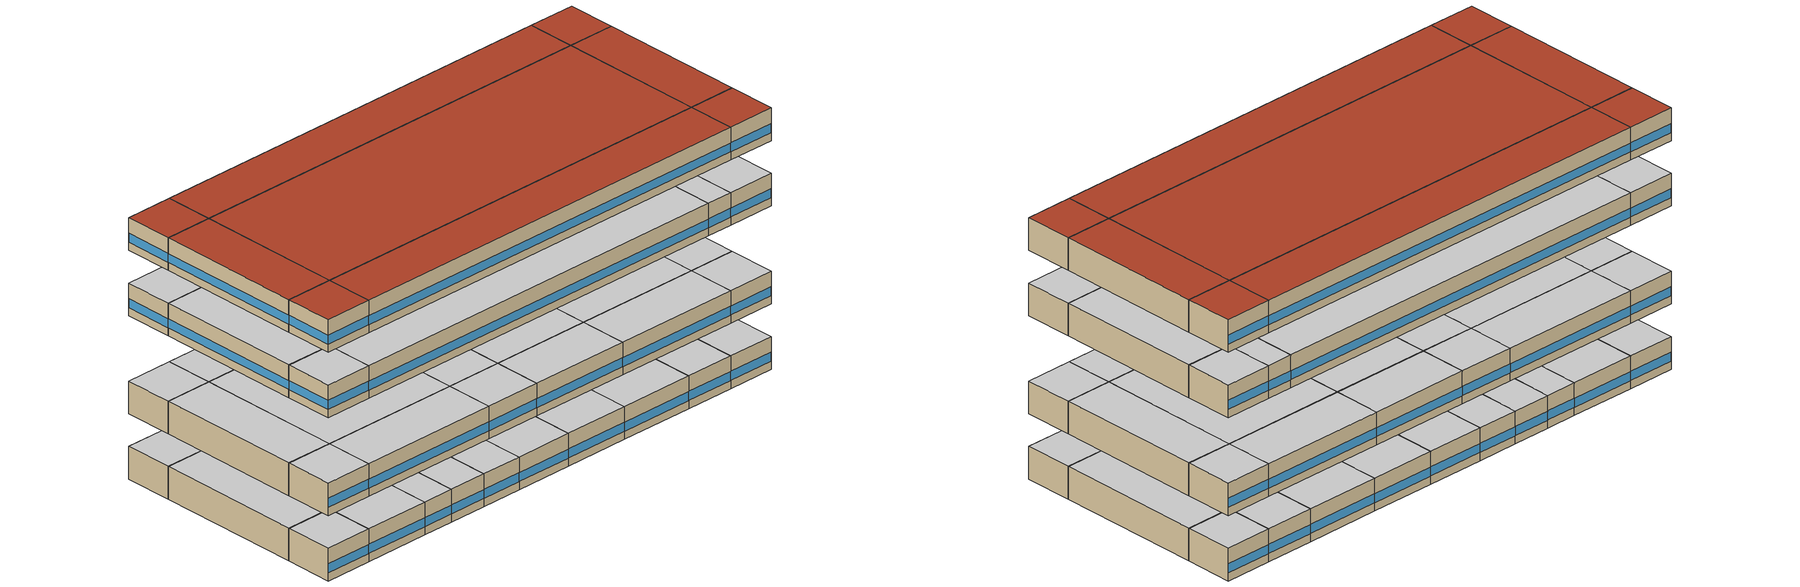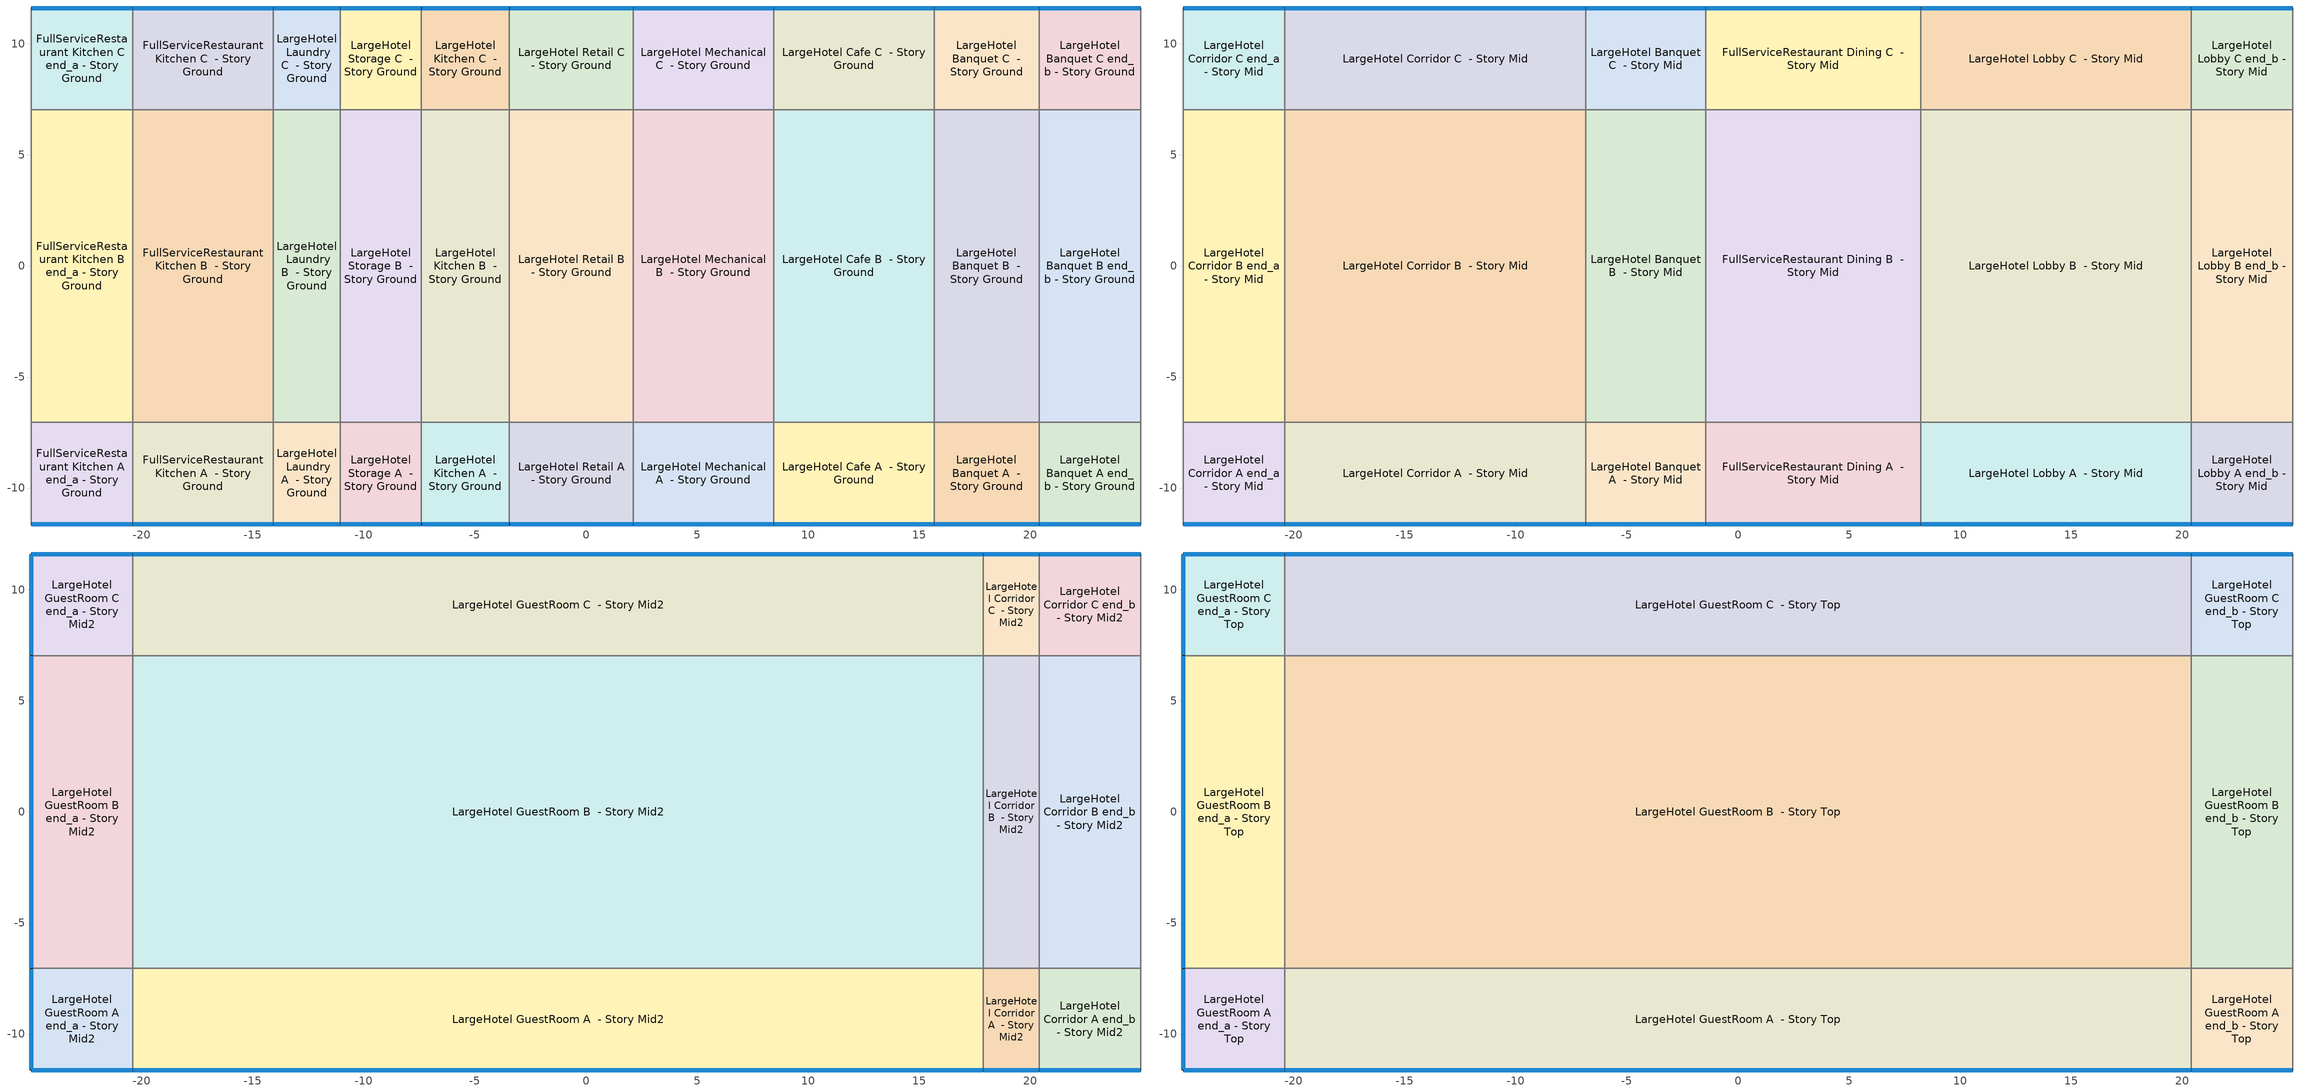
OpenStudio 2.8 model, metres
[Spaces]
FullServiceRestaurant Kitchen A end_a - Story Ground
 floor ground: -24.98,-11.62 -24.98,-7.05 -20.41,-7.05 -20.41,-11.62 z0
 wall outside: -24.98,-11.62 -20.41,-11.62 z0:3.05
 wall adiabatic: -24.98,-7.05 -24.98,-11.62 z0:3.05
 wall to FullServiceRestaurant Kitchen B end_a - Story Ground: -20.41,-7.05 -24.98,-7.05 z0:3.05
 wall to FullServiceRestaurant Kitchen A  - Story Ground: -20.41,-11.62 -20.41,-7.05 z0:3.05
 window: -24.96,-11.62 -20.44,-11.62 z0.76:1.59
 ceiling adiabatic: -20.41,-11.62 -20.41,-7.05 -24.98,-7.05 -24.98,-11.62 z3.05
FullServiceRestaurant Kitchen B end_a - Story Ground
 floor ground: -24.98,-7.05 -24.98,7.05 -20.41,7.05 -20.41,-7.05 z0
 wall adiabatic: -24.98,7.05 -24.98,-7.05 z0:3.05
 wall to FullServiceRestaurant Kitchen C end_a - Story Ground: -20.41,7.05 -24.98,7.05 z0:3.05
 wall to FullServiceRestaurant Kitchen B  - Story Ground: -20.41,-7.05 -20.41,7.05 z0:3.05
 ceiling adiabatic: -20.41,-7.05 -20.41,7.05 -24.98,7.05 -24.98,-7.05 z3.05
FullServiceRestaurant Kitchen C end_a - Story Ground
 floor ground: -24.98,7.05 -24.98,11.62 -20.41,11.62 -20.41,7.05 z0
 wall outside: -20.41,11.62 -24.98,11.62 z0:3.05
 wall adiabatic: -24.98,11.62 -24.98,7.05 z0:3.05
 wall to FullServiceRestaurant Kitchen C  - Story Ground: -20.41,7.05 -20.41,11.62 z0:3.05
 window: -20.44,11.62 -24.96,11.62 z0.76:1.59
 ceiling adiabatic: -20.41,7.05 -20.41,11.62 -24.98,11.62 -24.98,7.05 z3.05
FullServiceRestaurant Kitchen A  - Story Ground
 floor ground: -20.41,-11.62 -20.41,-7.05 -14.08,-7.05 -14.08,-11.62 z0
 wall outside: -20.41,-11.62 -14.08,-11.62 z0:3.05
 wall to FullServiceRestaurant Kitchen B  - Story Ground: -14.08,-7.05 -20.41,-7.05 z0:3.05
 wall to LargeHotel Laundry A  - Story Ground: -14.08,-11.62 -14.08,-7.05 z0:3.05
 window: -20.39,-11.62 -14.1,-11.62 z0.76:1.59
 ceiling adiabatic: -14.08,-11.62 -14.08,-7.05 -20.41,-7.05 -20.41,-11.62 z3.05
FullServiceRestaurant Kitchen B  - Story Ground
 floor ground: -20.41,-7.05 -20.41,7.05 -14.08,7.05 -14.08,-7.05 z0
 wall to FullServiceRestaurant Kitchen C  - Story Ground: -14.08,7.05 -20.41,7.05 z0:3.05
 wall to LargeHotel Laundry B  - Story Ground: -14.08,-7.05 -14.08,7.05 z0:3.05
 ceiling adiabatic: -14.08,-7.05 -14.08,7.05 -20.41,7.05 -20.41,-7.05 z3.05
FullServiceRestaurant Kitchen C  - Story Ground
 floor ground: -20.41,7.05 -20.41,11.62 -14.08,11.62 -14.08,7.05 z0
 wall outside: -14.08,11.62 -20.41,11.62 z0:3.05
 wall to LargeHotel Laundry C  - Story Ground: -14.08,7.05 -14.08,11.62 z0:3.05
 window: -14.1,11.62 -20.39,11.62 z0.76:1.59
 ceiling adiabatic: -14.08,7.05 -14.08,11.62 -20.41,11.62 -20.41,7.05 z3.05
LargeHotel Laundry A  - Story Ground
 floor ground: -14.08,-11.62 -14.08,-7.05 -11.07,-7.05 -11.07,-11.62 z0
 wall outside: -14.08,-11.62 -11.07,-11.62 z0:3.05
 wall to LargeHotel Laundry B  - Story Ground: -11.07,-7.05 -14.08,-7.05 z0:3.05
 wall to LargeHotel Storage A  - Story Ground: -11.07,-11.62 -11.07,-7.05 z0:3.05
 window: -14.05,-11.62 -11.1,-11.62 z0.76:1.6
 ceiling adiabatic: -11.07,-11.62 -11.07,-7.05 -14.08,-7.05 -14.08,-11.62 z3.05
LargeHotel Laundry B  - Story Ground
 floor ground: -14.08,-7.05 -14.08,7.05 -11.07,7.05 -11.07,-7.05 z0
 wall to LargeHotel Laundry C  - Story Ground: -11.07,7.05 -14.08,7.05 z0:3.05
 wall to LargeHotel Storage B  - Story Ground: -11.07,-7.05 -11.07,7.05 z0:3.05
 ceiling adiabatic: -11.07,-7.05 -11.07,7.05 -14.08,7.05 -14.08,-7.05 z3.05
LargeHotel Laundry C  - Story Ground
 floor ground: -14.08,7.05 -14.08,11.62 -11.07,11.62 -11.07,7.05 z0
 wall outside: -11.07,11.62 -14.08,11.62 z0:3.05
 wall to LargeHotel Storage C  - Story Ground: -11.07,7.05 -11.07,11.62 z0:3.05
 window: -11.1,11.62 -14.05,11.62 z0.76:1.6
 ceiling adiabatic: -11.07,7.05 -11.07,11.62 -14.08,11.62 -14.08,7.05 z3.05
LargeHotel Storage A  - Story Ground
 floor ground: -11.07,-11.62 -11.07,-7.05 -7.41,-7.05 -7.41,-11.62 z0
 wall outside: -11.07,-11.62 -7.41,-11.62 z0:3.05
 wall to LargeHotel Storage B  - Story Ground: -7.41,-7.05 -11.07,-7.05 z0:3.05
 wall to LargeHotel Kitchen A  - Story Ground: -7.41,-11.62 -7.41,-7.05 z0:3.05
 window: -11.05,-11.62 -7.44,-11.62 z0.76:1.6
 ceiling adiabatic: -7.41,-11.62 -7.41,-7.05 -11.07,-7.05 -11.07,-11.62 z3.05
LargeHotel Storage B  - Story Ground
 floor ground: -11.07,-7.05 -11.07,7.05 -7.41,7.05 -7.41,-7.05 z0
 wall to LargeHotel Storage C  - Story Ground: -7.41,7.05 -11.07,7.05 z0:3.05
 wall to LargeHotel Kitchen B  - Story Ground: -7.41,-7.05 -7.41,7.05 z0:3.05
 ceiling adiabatic: -7.41,-7.05 -7.41,7.05 -11.07,7.05 -11.07,-7.05 z3.05
LargeHotel Storage C  - Story Ground
 floor ground: -11.07,7.05 -11.07,11.62 -7.41,11.62 -7.41,7.05 z0
 wall outside: -7.41,11.62 -11.07,11.62 z0:3.05
 wall to LargeHotel Kitchen C  - Story Ground: -7.41,7.05 -7.41,11.62 z0:3.05
 window: -7.44,11.62 -11.05,11.62 z0.76:1.6
 ceiling adiabatic: -7.41,7.05 -7.41,11.62 -11.07,11.62 -11.07,7.05 z3.05
LargeHotel Kitchen A  - Story Ground
 floor ground: -7.41,-11.62 -7.41,-7.05 -3.45,-7.05 -3.45,-11.62 z0
 wall outside: -7.41,-11.62 -3.45,-11.62 z0:3.05
 wall to LargeHotel Kitchen B  - Story Ground: -3.45,-7.05 -7.41,-7.05 z0:3.05
 wall to LargeHotel Retail A  - Story Ground: -3.45,-11.62 -3.45,-7.05 z0:3.05
 window: -7.39,-11.62 -3.47,-11.62 z0.76:1.6
 ceiling adiabatic: -3.45,-11.62 -3.45,-7.05 -7.41,-7.05 -7.41,-11.62 z3.05
LargeHotel Kitchen B  - Story Ground
 floor ground: -7.41,-7.05 -7.41,7.05 -3.45,7.05 -3.45,-7.05 z0
 wall to LargeHotel Kitchen C  - Story Ground: -3.45,7.05 -7.41,7.05 z0:3.05
 wall to LargeHotel Retail B  - Story Ground: -3.45,-7.05 -3.45,7.05 z0:3.05
 ceiling adiabatic: -3.45,-7.05 -3.45,7.05 -7.41,7.05 -7.41,-7.05 z3.05
LargeHotel Kitchen C  - Story Ground
 floor ground: -7.41,7.05 -7.41,11.62 -3.45,11.62 -3.45,7.05 z0
 wall outside: -3.45,11.62 -7.41,11.62 z0:3.05
 wall to LargeHotel Retail C  - Story Ground: -3.45,7.05 -3.45,11.62 z0:3.05
 window: -3.47,11.62 -7.39,11.62 z0.76:1.6
 ceiling adiabatic: -3.45,7.05 -3.45,11.62 -7.41,11.62 -7.41,7.05 z3.05
LargeHotel Retail A  - Story Ground
 floor ground: -3.45,-11.62 -3.45,-7.05 2.13,-7.05 2.13,-11.62 z0
 wall outside: -3.45,-11.62 2.13,-11.62 z0:3.05
 wall to LargeHotel Retail B  - Story Ground: 2.13,-7.05 -3.45,-7.05 z0:3.05
 wall to LargeHotel Mechanical A  - Story Ground: 2.13,-11.62 2.13,-7.05 z0:3.05
 window: -3.42,-11.62 2.11,-11.62 z0.76:1.59
 ceiling adiabatic: 2.13,-11.62 2.13,-7.05 -3.45,-7.05 -3.45,-11.62 z3.05
LargeHotel Retail B  - Story Ground
 floor ground: -3.45,-7.05 -3.45,7.05 2.13,7.05 2.13,-7.05 z0
 wall to LargeHotel Retail C  - Story Ground: 2.13,7.05 -3.45,7.05 z0:3.05
 wall to LargeHotel Mechanical B  - Story Ground: 2.13,-7.05 2.13,7.05 z0:3.05
 ceiling adiabatic: 2.13,-7.05 2.13,7.05 -3.45,7.05 -3.45,-7.05 z3.05
LargeHotel Retail C  - Story Ground
 floor ground: -3.45,7.05 -3.45,11.62 2.13,11.62 2.13,7.05 z0
 wall outside: 2.13,11.62 -3.45,11.62 z0:3.05
 wall to LargeHotel Mechanical C  - Story Ground: 2.13,7.05 2.13,11.62 z0:3.05
 window: 2.11,11.62 -3.42,11.62 z0.76:1.59
 ceiling adiabatic: 2.13,7.05 2.13,11.62 -3.45,11.62 -3.45,7.05 z3.05
LargeHotel Mechanical A  - Story Ground
 floor ground: 2.13,-11.62 2.13,-7.05 8.45,-7.05 8.45,-11.62 z0
 wall outside: 2.13,-11.62 8.45,-11.62 z0:3.05
 wall to LargeHotel Mechanical B  - Story Ground: 8.45,-7.05 2.13,-7.05 z0:3.05
 wall to LargeHotel Cafe A  - Story Ground: 8.45,-11.62 8.45,-7.05 z0:3.05
 window: 2.16,-11.62 8.42,-11.62 z0.76:1.59
 ceiling adiabatic: 8.45,-11.62 8.45,-7.05 2.13,-7.05 2.13,-11.62 z3.05
LargeHotel Mechanical B  - Story Ground
 floor ground: 2.13,-7.05 2.13,7.05 8.45,7.05 8.45,-7.05 z0
 wall to LargeHotel Mechanical C  - Story Ground: 8.45,7.05 2.13,7.05 z0:3.05
 wall to LargeHotel Cafe B  - Story Ground: 8.45,-7.05 8.45,7.05 z0:3.05
 ceiling adiabatic: 8.45,-7.05 8.45,7.05 2.13,7.05 2.13,-7.05 z3.05
LargeHotel Mechanical C  - Story Ground
 floor ground: 2.13,7.05 2.13,11.62 8.45,11.62 8.45,7.05 z0
 wall outside: 8.45,11.62 2.13,11.62 z0:3.05
 wall to LargeHotel Cafe C  - Story Ground: 8.45,7.05 8.45,11.62 z0:3.05
 window: 8.42,11.62 2.16,11.62 z0.76:1.59
 ceiling adiabatic: 8.45,7.05 8.45,11.62 2.13,11.62 2.13,7.05 z3.05
LargeHotel Cafe A  - Story Ground
 floor ground: 8.45,-11.62 8.45,-7.05 15.68,-7.05 15.68,-11.62 z0
 wall outside: 8.45,-11.62 15.68,-11.62 z0:3.05
 wall to LargeHotel Cafe B  - Story Ground: 15.68,-7.05 8.45,-7.05 z0:3.05
 wall to LargeHotel Banquet A  - Story Ground: 15.68,-11.62 15.68,-7.05 z0:3.05
 window: 8.48,-11.62 15.66,-11.62 z0.76:1.59
 ceiling adiabatic: 15.68,-11.62 15.68,-7.05 8.45,-7.05 8.45,-11.62 z3.05
LargeHotel Cafe B  - Story Ground
 floor ground: 8.45,-7.05 8.45,7.05 15.68,7.05 15.68,-7.05 z0
 wall to LargeHotel Cafe C  - Story Ground: 15.68,7.05 8.45,7.05 z0:3.05
 wall to LargeHotel Banquet B  - Story Ground: 15.68,-7.05 15.68,7.05 z0:3.05
 ceiling adiabatic: 15.68,-7.05 15.68,7.05 8.45,7.05 8.45,-7.05 z3.05
LargeHotel Cafe C  - Story Ground
 floor ground: 8.45,7.05 8.45,11.62 15.68,11.62 15.68,7.05 z0
 wall outside: 15.68,11.62 8.45,11.62 z0:3.05
 wall to LargeHotel Banquet C  - Story Ground: 15.68,7.05 15.68,11.62 z0:3.05
 window: 15.66,11.62 8.48,11.62 z0.76:1.59
 ceiling adiabatic: 15.68,7.05 15.68,11.62 8.45,11.62 8.45,7.05 z3.05
LargeHotel Banquet A  - Story Ground
 floor ground: 15.68,-11.62 15.68,-7.05 20.41,-7.05 20.41,-11.62 z0
 wall outside: 15.68,-11.62 20.41,-11.62 z0:3.05
 wall to LargeHotel Banquet B  - Story Ground: 20.41,-7.05 15.68,-7.05 z0:3.05
 wall to LargeHotel Banquet A end_b - Story Ground: 20.41,-11.62 20.41,-7.05 z0:3.05
 window: 15.71,-11.62 20.39,-11.62 z0.76:1.59
 ceiling adiabatic: 20.41,-11.62 20.41,-7.05 15.68,-7.05 15.68,-11.62 z3.05
LargeHotel Banquet B  - Story Ground
 floor ground: 15.68,-7.05 15.68,7.05 20.41,7.05 20.41,-7.05 z0
 wall to LargeHotel Banquet C  - Story Ground: 20.41,7.05 15.68,7.05 z0:3.05
 wall to LargeHotel Banquet B end_b - Story Ground: 20.41,-7.05 20.41,7.05 z0:3.05
 ceiling adiabatic: 20.41,-7.05 20.41,7.05 15.68,7.05 15.68,-7.05 z3.05
LargeHotel Banquet C  - Story Ground
 floor ground: 15.68,7.05 15.68,11.62 20.41,11.62 20.41,7.05 z0
 wall outside: 20.41,11.62 15.68,11.62 z0:3.05
 wall to LargeHotel Banquet C end_b - Story Ground: 20.41,7.05 20.41,11.62 z0:3.05
 window: 20.39,11.62 15.71,11.62 z0.76:1.59
 ceiling adiabatic: 20.41,7.05 20.41,11.62 15.68,11.62 15.68,7.05 z3.05
LargeHotel Banquet A end_b - Story Ground
 floor ground: 20.41,-11.62 20.41,-7.05 24.98,-7.05 24.98,-11.62 z0
 wall outside: 20.41,-11.62 24.98,-11.62 z0:3.05
 wall to LargeHotel Banquet B end_b - Story Ground: 24.98,-7.05 20.41,-7.05 z0:3.05
 wall adiabatic: 24.98,-11.62 24.98,-7.05 z0:3.05
 window: 20.44,-11.62 24.96,-11.62 z0.76:1.59
 ceiling adiabatic: 24.98,-11.62 24.98,-7.05 20.41,-7.05 20.41,-11.62 z3.05
LargeHotel Banquet B end_b - Story Ground
 floor ground: 20.41,-7.05 20.41,7.05 24.98,7.05 24.98,-7.05 z0
 wall to LargeHotel Banquet C end_b - Story Ground: 24.98,7.05 20.41,7.05 z0:3.05
 wall adiabatic: 24.98,-7.05 24.98,7.05 z0:3.05
 ceiling adiabatic: 24.98,-7.05 24.98,7.05 20.41,7.05 20.41,-7.05 z3.05
LargeHotel Banquet C end_b - Story Ground
 floor ground: 20.41,7.05 20.41,11.62 24.98,11.62 24.98,7.05 z0
 wall outside: 24.98,11.62 20.41,11.62 z0:3.05
 wall adiabatic: 24.98,7.05 24.98,11.62 z0:3.05
 window: 24.96,11.62 20.44,11.62 z0.76:1.59
 ceiling adiabatic: 24.98,7.05 24.98,11.62 20.41,11.62 20.41,7.05 z3.05
LargeHotel Corridor A end_a - Story Mid
 floor adiabatic: -24.98,-11.62 -24.98,-7.05 -20.41,-7.05 -20.41,-11.62 z6.1
 wall outside: -24.98,-11.62 -20.41,-11.62 z6.1:9.14
 wall adiabatic: -24.98,-7.05 -24.98,-11.62 z6.1:9.14
 wall to LargeHotel Corridor B end_a - Story Mid: -20.41,-7.05 -24.98,-7.05 z6.1:9.14
 wall to LargeHotel Corridor A  - Story Mid: -20.41,-11.62 -20.41,-7.05 z6.1:9.14
 window: -24.96,-11.62 -20.44,-11.62 z6.86:7.69
 ceiling adiabatic: -20.41,-11.62 -20.41,-7.05 -24.98,-7.05 -24.98,-11.62 z9.14
LargeHotel Corridor B end_a - Story Mid
 floor adiabatic: -24.98,-7.05 -24.98,7.05 -20.41,7.05 -20.41,-7.05 z6.1
 wall adiabatic: -24.98,7.05 -24.98,-7.05 z6.1:9.14
 wall to LargeHotel Corridor C end_a - Story Mid: -20.41,7.05 -24.98,7.05 z6.1:9.14
 wall to LargeHotel Corridor B  - Story Mid: -20.41,-7.05 -20.41,7.05 z6.1:9.14
 ceiling adiabatic: -20.41,-7.05 -20.41,7.05 -24.98,7.05 -24.98,-7.05 z9.14
LargeHotel Corridor C end_a - Story Mid
 floor adiabatic: -24.98,7.05 -24.98,11.62 -20.41,11.62 -20.41,7.05 z6.1
 wall outside: -20.41,11.62 -24.98,11.62 z6.1:9.14
 wall adiabatic: -24.98,11.62 -24.98,7.05 z6.1:9.14
 wall to LargeHotel Corridor C  - Story Mid: -20.41,7.05 -20.41,11.62 z6.1:9.14
 window: -20.44,11.62 -24.96,11.62 z6.86:7.69
 ceiling adiabatic: -20.41,7.05 -20.41,11.62 -24.98,11.62 -24.98,7.05 z9.14
LargeHotel Corridor A  - Story Mid
 floor adiabatic: -20.41,-11.62 -20.41,-7.05 -6.85,-7.05 -6.85,-11.62 z6.1
 wall outside: -20.41,-11.62 -6.85,-11.62 z6.1:9.14
 wall to LargeHotel Corridor B  - Story Mid: -6.85,-7.05 -20.41,-7.05 z6.1:9.14
 wall to LargeHotel Banquet A  - Story Mid: -6.85,-11.62 -6.85,-7.05 z6.1:9.14
 window: -20.39,-11.62 -6.88,-11.62 z6.86:7.68
 ceiling adiabatic: -6.85,-11.62 -6.85,-7.05 -20.41,-7.05 -20.41,-11.62 z9.14
LargeHotel Corridor B  - Story Mid
 floor adiabatic: -20.41,-7.05 -20.41,7.05 -6.85,7.05 -6.85,-7.05 z6.1
 wall to LargeHotel Corridor C  - Story Mid: -6.85,7.05 -20.41,7.05 z6.1:9.14
 wall to LargeHotel Banquet B  - Story Mid: -6.85,-7.05 -6.85,7.05 z6.1:9.14
 ceiling adiabatic: -6.85,-7.05 -6.85,7.05 -20.41,7.05 -20.41,-7.05 z9.14
LargeHotel Corridor C  - Story Mid
 floor adiabatic: -20.41,7.05 -20.41,11.62 -6.85,11.62 -6.85,7.05 z6.1
 wall outside: -6.85,11.62 -20.41,11.62 z6.1:9.14
 wall to LargeHotel Banquet C  - Story Mid: -6.85,7.05 -6.85,11.62 z6.1:9.14
 window: -6.88,11.62 -20.39,11.62 z6.86:7.68
 ceiling adiabatic: -6.85,7.05 -6.85,11.62 -20.41,11.62 -20.41,7.05 z9.14
LargeHotel Banquet A  - Story Mid
 floor adiabatic: -6.85,-11.62 -6.85,-7.05 -1.45,-7.05 -1.45,-11.62 z6.1
 wall outside: -6.85,-11.62 -1.45,-11.62 z6.1:9.14
 wall to LargeHotel Banquet B  - Story Mid: -1.45,-7.05 -6.85,-7.05 z6.1:9.14
 wall to FullServiceRestaurant Dining A  - Story Mid: -1.45,-11.62 -1.45,-7.05 z6.1:9.14
 window: -6.83,-11.62 -1.48,-11.62 z6.86:7.69
 ceiling adiabatic: -1.45,-11.62 -1.45,-7.05 -6.85,-7.05 -6.85,-11.62 z9.14
LargeHotel Banquet B  - Story Mid
 floor adiabatic: -6.85,-7.05 -6.85,7.05 -1.45,7.05 -1.45,-7.05 z6.1
 wall to LargeHotel Banquet C  - Story Mid: -1.45,7.05 -6.85,7.05 z6.1:9.14
 wall to FullServiceRestaurant Dining B  - Story Mid: -1.45,-7.05 -1.45,7.05 z6.1:9.14
 ceiling adiabatic: -1.45,-7.05 -1.45,7.05 -6.85,7.05 -6.85,-7.05 z9.14
LargeHotel Banquet C  - Story Mid
 floor adiabatic: -6.85,7.05 -6.85,11.62 -1.45,11.62 -1.45,7.05 z6.1
 wall outside: -1.45,11.62 -6.85,11.62 z6.1:9.14
 wall to FullServiceRestaurant Dining C  - Story Mid: -1.45,7.05 -1.45,11.62 z6.1:9.14
 window: -1.48,11.62 -6.83,11.62 z6.86:7.69
 ceiling adiabatic: -1.45,7.05 -1.45,11.62 -6.85,11.62 -6.85,7.05 z9.14
FullServiceRestaurant Dining A  - Story Mid
 floor adiabatic: -1.45,-11.62 -1.45,-7.05 8.24,-7.05 8.24,-11.62 z6.1
 wall outside: -1.45,-11.62 8.24,-11.62 z6.1:9.14
 wall to FullServiceRestaurant Dining B  - Story Mid: 8.24,-7.05 -1.45,-7.05 z6.1:9.14
 wall to LargeHotel Lobby A  - Story Mid: 8.24,-11.62 8.24,-7.05 z6.1:9.14
 window: -1.43,-11.62 8.21,-11.62 z6.86:7.69
 ceiling adiabatic: 8.24,-11.62 8.24,-7.05 -1.45,-7.05 -1.45,-11.62 z9.14
FullServiceRestaurant Dining B  - Story Mid
 floor adiabatic: -1.45,-7.05 -1.45,7.05 8.24,7.05 8.24,-7.05 z6.1
 wall to FullServiceRestaurant Dining C  - Story Mid: 8.24,7.05 -1.45,7.05 z6.1:9.14
 wall to LargeHotel Lobby B  - Story Mid: 8.24,-7.05 8.24,7.05 z6.1:9.14
 ceiling adiabatic: 8.24,-7.05 8.24,7.05 -1.45,7.05 -1.45,-7.05 z9.14
FullServiceRestaurant Dining C  - Story Mid
 floor adiabatic: -1.45,7.05 -1.45,11.62 8.24,11.62 8.24,7.05 z6.1
 wall outside: 8.24,11.62 -1.45,11.62 z6.1:9.14
 wall to LargeHotel Lobby C  - Story Mid: 8.24,7.05 8.24,11.62 z6.1:9.14
 window: 8.21,11.62 -1.43,11.62 z6.86:7.69
 ceiling adiabatic: 8.24,7.05 8.24,11.62 -1.45,11.62 -1.45,7.05 z9.14
LargeHotel Lobby A  - Story Mid
 floor adiabatic: 8.24,-11.62 8.24,-7.05 20.41,-7.05 20.41,-11.62 z6.1
 wall outside: 8.24,-11.62 20.41,-11.62 z6.1:9.14
 wall to LargeHotel Lobby B  - Story Mid: 20.41,-7.05 8.24,-7.05 z6.1:9.14
 wall to LargeHotel Lobby A end_b - Story Mid: 20.41,-11.62 20.41,-7.05 z6.1:9.14
 window: 8.26,-11.62 20.39,-11.62 z6.86:7.68
 ceiling adiabatic: 20.41,-11.62 20.41,-7.05 8.24,-7.05 8.24,-11.62 z9.14
LargeHotel Lobby B  - Story Mid
 floor adiabatic: 8.24,-7.05 8.24,7.05 20.41,7.05 20.41,-7.05 z6.1
 wall to LargeHotel Lobby C  - Story Mid: 20.41,7.05 8.24,7.05 z6.1:9.14
 wall to LargeHotel Lobby B end_b - Story Mid: 20.41,-7.05 20.41,7.05 z6.1:9.14
 ceiling adiabatic: 20.41,-7.05 20.41,7.05 8.24,7.05 8.24,-7.05 z9.14
LargeHotel Lobby C  - Story Mid
 floor adiabatic: 8.24,7.05 8.24,11.62 20.41,11.62 20.41,7.05 z6.1
 wall outside: 20.41,11.62 8.24,11.62 z6.1:9.14
 wall to LargeHotel Lobby C end_b - Story Mid: 20.41,7.05 20.41,11.62 z6.1:9.14
 window: 20.39,11.62 8.26,11.62 z6.86:7.68
 ceiling adiabatic: 20.41,7.05 20.41,11.62 8.24,11.62 8.24,7.05 z9.14
LargeHotel Lobby A end_b - Story Mid
 floor adiabatic: 20.41,-11.62 20.41,-7.05 24.98,-7.05 24.98,-11.62 z6.1
 wall outside: 20.41,-11.62 24.98,-11.62 z6.1:9.14
 wall to LargeHotel Lobby B end_b - Story Mid: 24.98,-7.05 20.41,-7.05 z6.1:9.14
 wall adiabatic: 24.98,-11.62 24.98,-7.05 z6.1:9.14
 window: 20.44,-11.62 24.96,-11.62 z6.86:7.69
 ceiling adiabatic: 24.98,-11.62 24.98,-7.05 20.41,-7.05 20.41,-11.62 z9.14
LargeHotel Lobby B end_b - Story Mid
 floor adiabatic: 20.41,-7.05 20.41,7.05 24.98,7.05 24.98,-7.05 z6.1
 wall to LargeHotel Lobby C end_b - Story Mid: 24.98,7.05 20.41,7.05 z6.1:9.14
 wall adiabatic: 24.98,-7.05 24.98,7.05 z6.1:9.14
 ceiling adiabatic: 24.98,-7.05 24.98,7.05 20.41,7.05 20.41,-7.05 z9.14
LargeHotel Lobby C end_b - Story Mid
 floor adiabatic: 20.41,7.05 20.41,11.62 24.98,11.62 24.98,7.05 z6.1
 wall outside: 24.98,11.62 20.41,11.62 z6.1:9.14
 wall adiabatic: 24.98,7.05 24.98,11.62 z6.1:9.14
 window: 24.96,11.62 20.44,11.62 z6.86:7.69
 ceiling adiabatic: 24.98,7.05 24.98,11.62 20.41,11.62 20.41,7.05 z9.14
LargeHotel GuestRoom A end_a - Story Mid2
 floor adiabatic: -24.98,-11.62 -24.98,-7.05 -20.41,-7.05 -20.41,-11.62 z15.24
 wall outside: -24.98,-7.05 -24.98,-11.62 -20.41,-11.62 z15.24:18.29
 wall to LargeHotel GuestRoom B end_a - Story Mid2: -20.41,-7.05 -24.98,-7.05 z15.24:18.29
 wall to LargeHotel GuestRoom A  - Story Mid2: -20.41,-11.62 -20.41,-7.05 z15.24:18.29
 window: -24.98,-7.07 -24.98,-11.59 / -24.96,-11.62 -20.44,-11.62 z16:16.83
 ceiling adiabatic: -20.41,-11.62 -20.41,-7.05 -24.98,-7.05 -24.98,-11.62 z18.29
LargeHotel GuestRoom B end_a - Story Mid2
 floor adiabatic: -24.98,-7.05 -24.98,7.05 -20.41,7.05 -20.41,-7.05 z15.24
 wall outside: -24.98,7.05 -24.98,-7.05 z15.24:18.29
 wall to LargeHotel GuestRoom C end_a - Story Mid2: -20.41,7.05 -24.98,7.05 z15.24:18.29
 wall to LargeHotel GuestRoom B  - Story Mid2: -20.41,-7.05 -20.41,7.05 z15.24:18.29
 window: -24.98,7.02 -24.98,-7.02 z16:16.83
 ceiling adiabatic: -20.41,-7.05 -20.41,7.05 -24.98,7.05 -24.98,-7.05 z18.29
LargeHotel GuestRoom C end_a - Story Mid2
 floor adiabatic: -24.98,7.05 -24.98,11.62 -20.41,11.62 -20.41,7.05 z15.24
 wall outside: -20.41,11.62 -24.98,11.62 -24.98,7.05 z15.24:18.29
 wall to LargeHotel GuestRoom C  - Story Mid2: -20.41,7.05 -20.41,11.62 z15.24:18.29
 window: -24.98,11.59 -24.98,7.07 / -20.44,11.62 -24.96,11.62 z16:16.83
 ceiling adiabatic: -20.41,7.05 -20.41,11.62 -24.98,11.62 -24.98,7.05 z18.29
LargeHotel GuestRoom A  - Story Mid2
 floor adiabatic: -20.41,-11.62 -20.41,-7.05 17.9,-7.05 17.9,-11.62 z15.24
 wall outside: -20.41,-11.62 17.9,-11.62 z15.24:18.29
 wall to LargeHotel GuestRoom B  - Story Mid2: 17.9,-7.05 -20.41,-7.05 z15.24:18.29
 wall to LargeHotel Corridor A  - Story Mid2: 17.9,-11.62 17.9,-7.05 z15.24:18.29
 window: -20.39,-11.62 17.87,-11.62 z16:16.83
 ceiling adiabatic: 17.9,-11.62 17.9,-7.05 -20.41,-7.05 -20.41,-11.62 z18.29
LargeHotel GuestRoom B  - Story Mid2
 floor adiabatic: -20.41,-7.05 -20.41,7.05 17.9,7.05 17.9,-7.05 z15.24
 wall to LargeHotel GuestRoom C  - Story Mid2: 17.9,7.05 -20.41,7.05 z15.24:18.29
 wall to LargeHotel Corridor B  - Story Mid2: 17.9,-7.05 17.9,7.05 z15.24:18.29
 ceiling adiabatic: 17.9,-7.05 17.9,7.05 -20.41,7.05 -20.41,-7.05 z18.29
LargeHotel GuestRoom C  - Story Mid2
 floor adiabatic: -20.41,7.05 -20.41,11.62 17.9,11.62 17.9,7.05 z15.24
 wall outside: 17.9,11.62 -20.41,11.62 z15.24:18.29
 wall to LargeHotel Corridor C  - Story Mid2: 17.9,7.05 17.9,11.62 z15.24:18.29
 window: 17.87,11.62 -20.39,11.62 z16:16.83
 ceiling adiabatic: 17.9,7.05 17.9,11.62 -20.41,11.62 -20.41,7.05 z18.29
LargeHotel Corridor A  - Story Mid2
 floor adiabatic: 17.9,-11.62 17.9,-7.05 20.41,-7.05 20.41,-11.62 z15.24
 wall outside: 17.9,-11.62 20.41,-11.62 z15.24:18.29
 wall to LargeHotel Corridor B  - Story Mid2: 20.41,-7.05 17.9,-7.05 z15.24:18.29
 wall to LargeHotel Corridor A end_b - Story Mid2: 20.41,-11.62 20.41,-7.05 z15.24:18.29
 window: 17.93,-11.62 20.39,-11.62 z16:16.84
 ceiling adiabatic: 20.41,-11.62 20.41,-7.05 17.9,-7.05 17.9,-11.62 z18.29
LargeHotel Corridor B  - Story Mid2
 floor adiabatic: 17.9,-7.05 17.9,7.05 20.41,7.05 20.41,-7.05 z15.24
 wall to LargeHotel Corridor C  - Story Mid2: 20.41,7.05 17.9,7.05 z15.24:18.29
 wall to LargeHotel Corridor B end_b - Story Mid2: 20.41,-7.05 20.41,7.05 z15.24:18.29
 ceiling adiabatic: 20.41,-7.05 20.41,7.05 17.9,7.05 17.9,-7.05 z18.29
LargeHotel Corridor C  - Story Mid2
 floor adiabatic: 17.9,7.05 17.9,11.62 20.41,11.62 20.41,7.05 z15.24
 wall outside: 20.41,11.62 17.9,11.62 z15.24:18.29
 wall to LargeHotel Corridor C end_b - Story Mid2: 20.41,7.05 20.41,11.62 z15.24:18.29
 window: 20.39,11.62 17.93,11.62 z16:16.84
 ceiling adiabatic: 20.41,7.05 20.41,11.62 17.9,11.62 17.9,7.05 z18.29
LargeHotel Corridor A end_b - Story Mid2
 floor adiabatic: 20.41,-11.62 20.41,-7.05 24.98,-7.05 24.98,-11.62 z15.24
 wall outside: 20.41,-11.62 24.98,-11.62 z15.24:18.29
 wall to LargeHotel Corridor B end_b - Story Mid2: 24.98,-7.05 20.41,-7.05 z15.24:18.29
 wall adiabatic: 24.98,-11.62 24.98,-7.05 z15.24:18.29
 window: 20.44,-11.62 24.96,-11.62 z16:16.83
 ceiling adiabatic: 24.98,-11.62 24.98,-7.05 20.41,-7.05 20.41,-11.62 z18.29
LargeHotel Corridor B end_b - Story Mid2
 floor adiabatic: 20.41,-7.05 20.41,7.05 24.98,7.05 24.98,-7.05 z15.24
 wall to LargeHotel Corridor C end_b - Story Mid2: 24.98,7.05 20.41,7.05 z15.24:18.29
 wall adiabatic: 24.98,-7.05 24.98,7.05 z15.24:18.29
 ceiling adiabatic: 24.98,-7.05 24.98,7.05 20.41,7.05 20.41,-7.05 z18.29
LargeHotel Corridor C end_b - Story Mid2
 floor adiabatic: 20.41,7.05 20.41,11.62 24.98,11.62 24.98,7.05 z15.24
 wall outside: 24.98,11.62 20.41,11.62 z15.24:18.29
 wall adiabatic: 24.98,7.05 24.98,11.62 z15.24:18.29
 window: 24.96,11.62 20.44,11.62 z16:16.83
 ceiling adiabatic: 24.98,7.05 24.98,11.62 20.41,11.62 20.41,7.05 z18.29
LargeHotel GuestRoom A end_a - Story Top
 floor adiabatic: -24.98,-11.62 -24.98,-7.05 -20.41,-7.05 -20.41,-11.62 z21.34
 wall outside: -24.98,-7.05 -24.98,-11.62 -20.41,-11.62 z21.34:24.38
 wall to LargeHotel GuestRoom B end_a - Story Top: -20.41,-7.05 -24.98,-7.05 z21.34:24.38
 wall to LargeHotel GuestRoom A  - Story Top: -20.41,-11.62 -20.41,-7.05 z21.34:24.38
 window: -24.98,-7.07 -24.98,-11.59 / -24.96,-11.62 -20.44,-11.62 z22.1:22.93
 roof outside: -20.41,-11.62 -20.41,-7.05 -24.98,-7.05 -24.98,-11.62 z24.38
LargeHotel GuestRoom B end_a - Story Top
 floor adiabatic: -24.98,-7.05 -24.98,7.05 -20.41,7.05 -20.41,-7.05 z21.34
 wall outside: -24.98,7.05 -24.98,-7.05 z21.34:24.38
 wall to LargeHotel GuestRoom C end_a - Story Top: -20.41,7.05 -24.98,7.05 z21.34:24.38
 wall to LargeHotel GuestRoom B  - Story Top: -20.41,-7.05 -20.41,7.05 z21.34:24.38
 window: -24.98,7.02 -24.98,-7.02 z22.1:22.92
 roof outside: -20.41,-7.05 -20.41,7.05 -24.98,7.05 -24.98,-7.05 z24.38
LargeHotel GuestRoom C end_a - Story Top
 floor adiabatic: -24.98,7.05 -24.98,11.62 -20.41,11.62 -20.41,7.05 z21.34
 wall outside: -20.41,11.62 -24.98,11.62 -24.98,7.05 z21.34:24.38
 wall to LargeHotel GuestRoom C  - Story Top: -20.41,7.05 -20.41,11.62 z21.34:24.38
 window: -24.98,11.59 -24.98,7.07 / -20.44,11.62 -24.96,11.62 z22.1:22.93
 roof outside: -20.41,7.05 -20.41,11.62 -24.98,11.62 -24.98,7.05 z24.38
LargeHotel GuestRoom A  - Story Top
 floor adiabatic: -20.41,-11.62 -20.41,-7.05 20.41,-7.05 20.41,-11.62 z21.34
 wall outside: -20.41,-11.62 20.41,-11.62 z21.34:24.38
 wall to LargeHotel GuestRoom B  - Story Top: 20.41,-7.05 -20.41,-7.05 z21.34:24.38
 wall to LargeHotel GuestRoom A end_b - Story Top: 20.41,-11.62 20.41,-7.05 z21.34:24.38
 window: -20.39,-11.62 20.39,-11.62 z22.1:22.92
 roof outside: 20.41,-11.62 20.41,-7.05 -20.41,-7.05 -20.41,-11.62 z24.38
LargeHotel GuestRoom B  - Story Top
 floor adiabatic: -20.41,-7.05 -20.41,7.05 20.41,7.05 20.41,-7.05 z21.34
 wall to LargeHotel GuestRoom C  - Story Top: 20.41,7.05 -20.41,7.05 z21.34:24.38
 wall to LargeHotel GuestRoom B end_b - Story Top: 20.41,-7.05 20.41,7.05 z21.34:24.38
 roof outside: 20.41,-7.05 20.41,7.05 -20.41,7.05 -20.41,-7.05 z24.38
LargeHotel GuestRoom C  - Story Top
 floor adiabatic: -20.41,7.05 -20.41,11.62 20.41,11.62 20.41,7.05 z21.34
 wall outside: 20.41,11.62 -20.41,11.62 z21.34:24.38
 wall to LargeHotel GuestRoom C end_b - Story Top: 20.41,7.05 20.41,11.62 z21.34:24.38
 window: 20.39,11.62 -20.39,11.62 z22.1:22.92
 roof outside: 20.41,7.05 20.41,11.62 -20.41,11.62 -20.41,7.05 z24.38
LargeHotel GuestRoom A end_b - Story Top
 floor adiabatic: 20.41,-11.62 20.41,-7.05 24.98,-7.05 24.98,-11.62 z21.34
 wall outside: 20.41,-11.62 24.98,-11.62 z21.34:24.38
 wall to LargeHotel GuestRoom B end_b - Story Top: 24.98,-7.05 20.41,-7.05 z21.34:24.38
 wall adiabatic: 24.98,-11.62 24.98,-7.05 z21.34:24.38
 window: 20.44,-11.62 24.96,-11.62 z22.1:22.93
 roof outside: 24.98,-11.62 24.98,-7.05 20.41,-7.05 20.41,-11.62 z24.38
LargeHotel GuestRoom B end_b - Story Top
 floor adiabatic: 20.41,-7.05 20.41,7.05 24.98,7.05 24.98,-7.05 z21.34
 wall to LargeHotel GuestRoom C end_b - Story Top: 24.98,7.05 20.41,7.05 z21.34:24.38
 wall adiabatic: 24.98,-7.05 24.98,7.05 z21.34:24.38
 roof outside: 24.98,-7.05 24.98,7.05 20.41,7.05 20.41,-7.05 z24.38
LargeHotel GuestRoom C end_b - Story Top
 floor adiabatic: 20.41,7.05 20.41,11.62 24.98,11.62 24.98,7.05 z21.34
 wall outside: 24.98,11.62 20.41,11.62 z21.34:24.38
 wall adiabatic: 24.98,7.05 24.98,11.62 z21.34:24.38
 window: 24.96,11.62 20.44,11.62 z22.1:22.93
 roof outside: 24.98,7.05 24.98,11.62 20.41,11.62 20.41,7.05 z24.38
[Building]
90.1-2004|LargeHotel|FullServiceRestaurant
[Site]
Site 1
[SpaceType]
Name | Standards Building Type | Standards Space Type
LargeHotel Banquet | LargeHotel | Banquet
LargeHotel Cafe | LargeHotel | Cafe
LargeHotel Corridor | LargeHotel | Corridor
LargeHotel GuestRoom | LargeHotel | GuestRoom
LargeHotel Kitchen | LargeHotel | Kitchen
LargeHotel Laundry | LargeHotel | Laundry
LargeHotel Lobby | LargeHotel | Lobby
LargeHotel Mechanical | LargeHotel | Mechanical
LargeHotel Retail | LargeHotel | Retail
LargeHotel Storage | LargeHotel | Storage
FullServiceRestaurant Dining | FullServiceRestaurant | Dining
FullServiceRestaurant Kitchen | FullServiceRestaurant | Kitchen
[BuildingStory] Nominal Floor to Floor Height {m}=3.048
Name | Nominal Z Coordinate {m}
Story Ground | 0
Story Mid | 6.096
Story Mid2 | 15.24
Story Top | 21.336
[Space]
Name | Space Type | Building Story | Thermal Zone
FullServiceRestaurant Kitchen A end_a - Story Ground | FullServiceRestaurant Kitchen | Story Ground | Zone FullServiceRestaurant Kitchen A end_a - Story Ground
FullServiceRestaurant Kitchen B end_a - Story Ground | FullServiceRestaurant Kitchen | Story Ground | Zone FullServiceRestaurant Kitchen B end_a - Story Ground
FullServiceRestaurant Kitchen C end_a - Story Ground | FullServiceRestaurant Kitchen | Story Ground | Zone FullServiceRestaurant Kitchen C end_a - Story Ground
FullServiceRestaurant Kitchen A  - Story Ground | FullServiceRestaurant Kitchen | Story Ground | Zone FullServiceRestaurant Kitchen A  - Story Ground
FullServiceRestaurant Kitchen B  - Story Ground | FullServiceRestaurant Kitchen | Story Ground | Zone FullServiceRestaurant Kitchen B  - Story Ground
FullServiceRestaurant Kitchen C  - Story Ground | FullServiceRestaurant Kitchen | Story Ground | Zone FullServiceRestaurant Kitchen C  - Story Ground
LargeHotel Laundry A  - Story Ground | LargeHotel Laundry | Story Ground | Zone LargeHotel Laundry A  - Story Ground
LargeHotel Laundry B  - Story Ground | LargeHotel Laundry | Story Ground | Zone LargeHotel Laundry B  - Story Ground
LargeHotel Laundry C  - Story Ground | LargeHotel Laundry | Story Ground | Zone LargeHotel Laundry C  - Story Ground
LargeHotel Storage A  - Story Ground | LargeHotel Storage | Story Ground | Zone LargeHotel Storage A  - Story Ground
LargeHotel Storage B  - Story Ground | LargeHotel Storage | Story Ground | Zone LargeHotel Storage B  - Story Ground
LargeHotel Storage C  - Story Ground | LargeHotel Storage | Story Ground | Zone LargeHotel Storage C  - Story Ground
LargeHotel Kitchen A  - Story Ground | LargeHotel Kitchen | Story Ground | Zone LargeHotel Kitchen A  - Story Ground
LargeHotel Kitchen B  - Story Ground | LargeHotel Kitchen | Story Ground | Zone LargeHotel Kitchen B  - Story Ground
LargeHotel Kitchen C  - Story Ground | LargeHotel Kitchen | Story Ground | Zone LargeHotel Kitchen C  - Story Ground
LargeHotel Retail A  - Story Ground | LargeHotel Retail | Story Ground | Zone LargeHotel Retail A  - Story Ground
LargeHotel Retail B  - Story Ground | LargeHotel Retail | Story Ground | Zone LargeHotel Retail B  - Story Ground
LargeHotel Retail C  - Story Ground | LargeHotel Retail | Story Ground | Zone LargeHotel Retail C  - Story Ground
LargeHotel Mechanical A  - Story Ground | LargeHotel Mechanical | Story Ground | Zone LargeHotel Mechanical A  - Story Ground
LargeHotel Mechanical B  - Story Ground | LargeHotel Mechanical | Story Ground | Zone LargeHotel Mechanical B  - Story Ground
LargeHotel Mechanical C  - Story Ground | LargeHotel Mechanical | Story Ground | Zone LargeHotel Mechanical C  - Story Ground
LargeHotel Cafe A  - Story Ground | LargeHotel Cafe | Story Ground | Zone LargeHotel Cafe A  - Story Ground
LargeHotel Cafe B  - Story Ground | LargeHotel Cafe | Story Ground | Zone LargeHotel Cafe B  - Story Ground
LargeHotel Cafe C  - Story Ground | LargeHotel Cafe | Story Ground | Zone LargeHotel Cafe C  - Story Ground
LargeHotel Banquet A  - Story Ground | LargeHotel Banquet | Story Ground | Zone LargeHotel Banquet A  - Story Ground
LargeHotel Banquet B  - Story Ground | LargeHotel Banquet | Story Ground | Zone LargeHotel Banquet B  - Story Ground
LargeHotel Banquet C  - Story Ground | LargeHotel Banquet | Story Ground | Zone LargeHotel Banquet C  - Story Ground
LargeHotel Banquet A end_b - Story Ground | LargeHotel Banquet | Story Ground | Zone LargeHotel Banquet A end_b - Story Ground
LargeHotel Banquet B end_b - Story Ground | LargeHotel Banquet | Story Ground | Zone LargeHotel Banquet B end_b - Story Ground
LargeHotel Banquet C end_b - Story Ground | LargeHotel Banquet | Story Ground | Zone LargeHotel Banquet C end_b - Story Ground
LargeHotel Corridor A end_a - Story Mid | LargeHotel Corridor | Story Mid | Zone LargeHotel Corridor A end_a - Story Mid
LargeHotel Corridor B end_a - Story Mid | LargeHotel Corridor | Story Mid | Zone LargeHotel Corridor B end_a - Story Mid
LargeHotel Corridor C end_a - Story Mid | LargeHotel Corridor | Story Mid | Zone LargeHotel Corridor C end_a - Story Mid
LargeHotel Corridor A  - Story Mid | LargeHotel Corridor | Story Mid | Zone LargeHotel Corridor A  - Story Mid
LargeHotel Corridor B  - Story Mid | LargeHotel Corridor | Story Mid | Zone LargeHotel Corridor B  - Story Mid
LargeHotel Corridor C  - Story Mid | LargeHotel Corridor | Story Mid | Zone LargeHotel Corridor C  - Story Mid
LargeHotel Banquet A  - Story Mid | LargeHotel Banquet | Story Mid | Zone LargeHotel Banquet A  - Story Mid
LargeHotel Banquet B  - Story Mid | LargeHotel Banquet | Story Mid | Zone LargeHotel Banquet B  - Story Mid
LargeHotel Banquet C  - Story Mid | LargeHotel Banquet | Story Mid | Zone LargeHotel Banquet C  - Story Mid
FullServiceRestaurant Dining A  - Story Mid | FullServiceRestaurant Dining | Story Mid | Zone FullServiceRestaurant Dining A  - Story Mid
FullServiceRestaurant Dining B  - Story Mid | FullServiceRestaurant Dining | Story Mid | Zone FullServiceRestaurant Dining B  - Story Mid
FullServiceRestaurant Dining C  - Story Mid | FullServiceRestaurant Dining | Story Mid | Zone FullServiceRestaurant Dining C  - Story Mid
LargeHotel Lobby A  - Story Mid | LargeHotel Lobby | Story Mid | Zone LargeHotel Lobby A  - Story Mid
LargeHotel Lobby B  - Story Mid | LargeHotel Lobby | Story Mid | Zone LargeHotel Lobby B  - Story Mid
LargeHotel Lobby C  - Story Mid | LargeHotel Lobby | Story Mid | Zone LargeHotel Lobby C  - Story Mid
LargeHotel Lobby A end_b - Story Mid | LargeHotel Lobby | Story Mid | Zone LargeHotel Lobby A end_b - Story Mid
LargeHotel Lobby B end_b - Story Mid | LargeHotel Lobby | Story Mid | Zone LargeHotel Lobby B end_b - Story Mid
LargeHotel Lobby C end_b - Story Mid | LargeHotel Lobby | Story Mid | Zone LargeHotel Lobby C end_b - Story Mid
LargeHotel GuestRoom A end_a - Story Mid2 | LargeHotel GuestRoom | Story Mid2 | Zone LargeHotel GuestRoom A end_a - Story Mid2
LargeHotel GuestRoom B end_a - Story Mid2 | LargeHotel GuestRoom | Story Mid2 | Zone LargeHotel GuestRoom B end_a - Story Mid2
LargeHotel GuestRoom C end_a - Story Mid2 | LargeHotel GuestRoom | Story Mid2 | Zone LargeHotel GuestRoom C end_a - Story Mid2
LargeHotel GuestRoom A  - Story Mid2 | LargeHotel GuestRoom | Story Mid2 | Zone LargeHotel GuestRoom A  - Story Mid2
LargeHotel GuestRoom B  - Story Mid2 | LargeHotel GuestRoom | Story Mid2 | Zone LargeHotel GuestRoom B  - Story Mid2
LargeHotel GuestRoom C  - Story Mid2 | LargeHotel GuestRoom | Story Mid2 | Zone LargeHotel GuestRoom C  - Story Mid2
LargeHotel Corridor A  - Story Mid2 | LargeHotel Corridor | Story Mid2 | Zone LargeHotel Corridor A  - Story Mid2
LargeHotel Corridor B  - Story Mid2 | LargeHotel Corridor | Story Mid2 | Zone LargeHotel Corridor B  - Story Mid2
LargeHotel Corridor C  - Story Mid2 | LargeHotel Corridor | Story Mid2 | Zone LargeHotel Corridor C  - Story Mid2
LargeHotel Corridor A end_b - Story Mid2 | LargeHotel Corridor | Story Mid2 | Zone LargeHotel Corridor A end_b - Story Mid2
LargeHotel Corridor B end_b - Story Mid2 | LargeHotel Corridor | Story Mid2 | Zone LargeHotel Corridor B end_b - Story Mid2
LargeHotel Corridor C end_b - Story Mid2 | LargeHotel Corridor | Story Mid2 | Zone LargeHotel Corridor C end_b - Story Mid2
LargeHotel GuestRoom A end_a - Story Top | LargeHotel GuestRoom | Story Top | Zone LargeHotel GuestRoom A end_a - Story Top
LargeHotel GuestRoom B end_a - Story Top | LargeHotel GuestRoom | Story Top | Zone LargeHotel GuestRoom B end_a - Story Top
LargeHotel GuestRoom C end_a - Story Top | LargeHotel GuestRoom | Story Top | Zone LargeHotel GuestRoom C end_a - Story Top
LargeHotel GuestRoom A  - Story Top | LargeHotel GuestRoom | Story Top | Zone LargeHotel GuestRoom A  - Story Top
LargeHotel GuestRoom B  - Story Top | LargeHotel GuestRoom | Story Top | Zone LargeHotel GuestRoom B  - Story Top
LargeHotel GuestRoom C  - Story Top | LargeHotel GuestRoom | Story Top | Zone LargeHotel GuestRoom C  - Story Top
LargeHotel GuestRoom A end_b - Story Top | LargeHotel GuestRoom | Story Top | Zone LargeHotel GuestRoom A end_b - Story Top
LargeHotel GuestRoom B end_b - Story Top | LargeHotel GuestRoom | Story Top | Zone LargeHotel GuestRoom B end_b - Story Top
LargeHotel GuestRoom C end_b - Story Top | LargeHotel GuestRoom | Story Top | Zone LargeHotel GuestRoom C end_b - Story Top
[ThermalZone] Use Ideal Air Loads=No
Name | Multiplier
Zone FullServiceRestaurant Kitchen A end_a - Story Ground; Zone FullServiceRestaurant Kitchen B end_a - Story Ground; Zone FullServiceRestaurant Kitchen C end_a - Story Ground; Zone FullServiceRestaurant Kitchen A  - Story Ground; Zone FullServiceRestaurant Kitchen B  - Story Ground; Zone FullServiceRestaurant Kitchen C  - Story Ground; Zone LargeHotel Laundry A  - Story Ground; Zone LargeHotel Laundry B  - Story Ground; Zone LargeHotel Laundry C  - Story Ground; Zone LargeHotel Storage A  - Story Ground; Zone LargeHotel Storage B  - Story Ground; Zone LargeHotel Storage C  - Story Ground; Zone LargeHotel Kitchen A  - Story Ground; Zone LargeHotel Kitchen B  - Story Ground; Zone LargeHotel Kitchen C  - Story Ground; Zone LargeHotel Retail A  - Story Ground; Zone LargeHotel Retail B  - Story Ground; Zone LargeHotel Retail C  - Story Ground; Zone LargeHotel Mechanical A  - Story Ground; Zone LargeHotel Mechanical B  - Story Ground; Zone LargeHotel Mechanical C  - Story Ground; Zone LargeHotel Cafe A  - Story Ground; Zone LargeHotel Cafe B  - Story Ground; Zone LargeHotel Cafe C  - Story Ground; Zone LargeHotel Banquet A  - Story Ground; Zone LargeHotel Banquet B  - Story Ground; Zone LargeHotel Banquet C  - Story Ground; Zone LargeHotel Banquet A end_b - Story Ground; Zone LargeHotel Banquet B end_b - Story Ground; Zone LargeHotel Banquet C end_b - Story Ground; Zone LargeHotel GuestRoom A end_a - Story Top; Zone LargeHotel GuestRoom B end_a - Story Top; Zone LargeHotel GuestRoom C end_a - Story Top; Zone LargeHotel GuestRoom A  - Story Top; Zone LargeHotel GuestRoom B  - Story Top; Zone LargeHotel GuestRoom C  - Story Top; Zone LargeHotel GuestRoom A end_b - Story Top; Zone LargeHotel GuestRoom B end_b - Story Top; Zone LargeHotel GuestRoom C end_b - Story Top | 1
Zone LargeHotel Corridor A end_a - Story Mid; Zone LargeHotel Corridor B end_a - Story Mid; Zone LargeHotel Corridor C end_a - Story Mid; Zone LargeHotel Corridor A  - Story Mid; Zone LargeHotel Corridor B  - Story Mid; Zone LargeHotel Corridor C  - Story Mid; Zone LargeHotel Banquet A  - Story Mid; Zone LargeHotel Banquet B  - Story Mid; Zone LargeHotel Banquet C  - Story Mid; Zone FullServiceRestaurant Dining A  - Story Mid; Zone FullServiceRestaurant Dining B  - Story Mid; Zone FullServiceRestaurant Dining C  - Story Mid; Zone LargeHotel Lobby A  - Story Mid; Zone LargeHotel Lobby B  - Story Mid; Zone LargeHotel Lobby C  - Story Mid; Zone LargeHotel Lobby A end_b - Story Mid; Zone LargeHotel Lobby B end_b - Story Mid; Zone LargeHotel Lobby C end_b - Story Mid; Zone LargeHotel GuestRoom A end_a - Story Mid2; Zone LargeHotel GuestRoom B end_a - Story Mid2; Zone LargeHotel GuestRoom C end_a - Story Mid2; Zone LargeHotel GuestRoom A  - Story Mid2; Zone LargeHotel GuestRoom B  - Story Mid2; Zone LargeHotel GuestRoom C  - Story Mid2; Zone LargeHotel Corridor A  - Story Mid2; Zone LargeHotel Corridor B  - Story Mid2; Zone LargeHotel Corridor C  - Story Mid2; Zone LargeHotel Corridor A end_b - Story Mid2; Zone LargeHotel Corridor B end_b - Story Mid2; Zone LargeHotel Corridor C end_b - Story Mid2 | 3
[Sizing:Zone] Zone Cooling Design Supply Air Temperature Input Method=SupplyAirTemperature; Zone Cooling Design Supply Air Temperature {C}=14; Zone Cooling Design Supply Air Temperature Difference {deltaC}=11.11; Zone Heating Design Supply Air Temperature Input Method=SupplyAirTemperature; Zone Heating Design Supply Air Temperature {C}=40; Zone Heating Design Supply Air Temperature Difference {deltaC}=11.11; Zone Cooling Design Supply Air Humidity Ratio {kg-H2O/kg-air}=0.0085; Zone Heating Design Supply Air Humidity Ratio {kg-H2O/kg-air}=0.008; Cooling Design Air Flow Method=DesignDay; Heating Design Air Flow Method=DesignDay; Account for Dedicated Outdoor Air System=No; Dedicated Outdoor Air System Control Strategy=NeutralSupplyAir; Dedicated Outdoor Air Low Setpoint Temperature for Design {C}=autosize; Dedicated Outdoor Air High Setpoint Temperature for Design {C}=autosize
Zone FullServiceRestaurant Kitchen A end_a - Story Ground; Zone FullServiceRestaurant Kitchen B end_a - Story Ground; Zone FullServiceRestaurant Kitchen C end_a - Story Ground; Zone FullServiceRestaurant Kitchen A  - Story Ground; Zone FullServiceRestaurant Kitchen B  - Story Ground; Zone FullServiceRestaurant Kitchen C  - Story Ground; Zone LargeHotel Laundry A  - Story Ground; Zone LargeHotel Laundry B  - Story Ground; Zone LargeHotel Laundry C  - Story Ground; Zone LargeHotel Storage A  - Story Ground; Zone LargeHotel Storage B  - Story Ground; Zone LargeHotel Storage C  - Story Ground; Zone LargeHotel Kitchen A  - Story Ground; Zone LargeHotel Kitchen B  - Story Ground; Zone LargeHotel Kitchen C  - Story Ground; Zone LargeHotel Retail A  - Story Ground; Zone LargeHotel Retail B  - Story Ground; Zone LargeHotel Retail C  - Story Ground; Zone LargeHotel Mechanical A  - Story Ground; Zone LargeHotel Mechanical B  - Story Ground; Zone LargeHotel Mechanical C  - Story Ground; Zone LargeHotel Cafe A  - Story Ground; Zone LargeHotel Cafe B  - Story Ground; Zone LargeHotel Cafe C  - Story Ground; Zone LargeHotel Banquet A  - Story Ground; Zone LargeHotel Banquet B  - Story Ground; Zone LargeHotel Banquet C  - Story Ground; Zone LargeHotel Banquet A end_b - Story Ground; Zone LargeHotel Banquet B end_b - Story Ground; Zone LargeHotel Banquet C end_b - Story Ground; Zone LargeHotel Corridor A end_a - Story Mid; Zone LargeHotel Corridor B end_a - Story Mid; Zone LargeHotel Corridor C end_a - Story Mid; Zone LargeHotel Corridor A  - Story Mid; Zone LargeHotel Corridor B  - Story Mid; Zone LargeHotel Corridor C  - Story Mid; Zone LargeHotel Banquet A  - Story Mid; Zone LargeHotel Banquet B  - Story Mid; Zone LargeHotel Banquet C  - Story Mid; Zone FullServiceRestaurant Dining A  - Story Mid; Zone FullServiceRestaurant Dining B  - Story Mid; Zone FullServiceRestaurant Dining C  - Story Mid; Zone LargeHotel Lobby A  - Story Mid; Zone LargeHotel Lobby B  - Story Mid; Zone LargeHotel Lobby C  - Story Mid; Zone LargeHotel Lobby A end_b - Story Mid; Zone LargeHotel Lobby B end_b - Story Mid; Zone LargeHotel Lobby C end_b - Story Mid; Zone LargeHotel GuestRoom A end_a - Story Mid2; Zone LargeHotel GuestRoom B end_a - Story Mid2; Zone LargeHotel GuestRoom C end_a - Story Mid2; Zone LargeHotel GuestRoom A  - Story Mid2; Zone LargeHotel GuestRoom B  - Story Mid2; Zone LargeHotel GuestRoom C  - Story Mid2; Zone LargeHotel Corridor A  - Story Mid2; Zone LargeHotel Corridor B  - Story Mid2; Zone LargeHotel Corridor C  - Story Mid2; Zone LargeHotel Corridor A end_b - Story Mid2; Zone LargeHotel Corridor B end_b - Story Mid2; Zone LargeHotel Corridor C end_b - Story Mid2; Zone LargeHotel GuestRoom A end_a - Story Top; Zone LargeHotel GuestRoom B end_a - Story Top; Zone LargeHotel GuestRoom C end_a - Story Top; Zone LargeHotel GuestRoom A  - Story Top; Zone LargeHotel GuestRoom B  - Story Top; Zone LargeHotel GuestRoom C  - Story Top; Zone LargeHotel GuestRoom A end_b - Story Top; Zone LargeHotel GuestRoom B end_b - Story Top; Zone LargeHotel GuestRoom C end_b - Story Top
